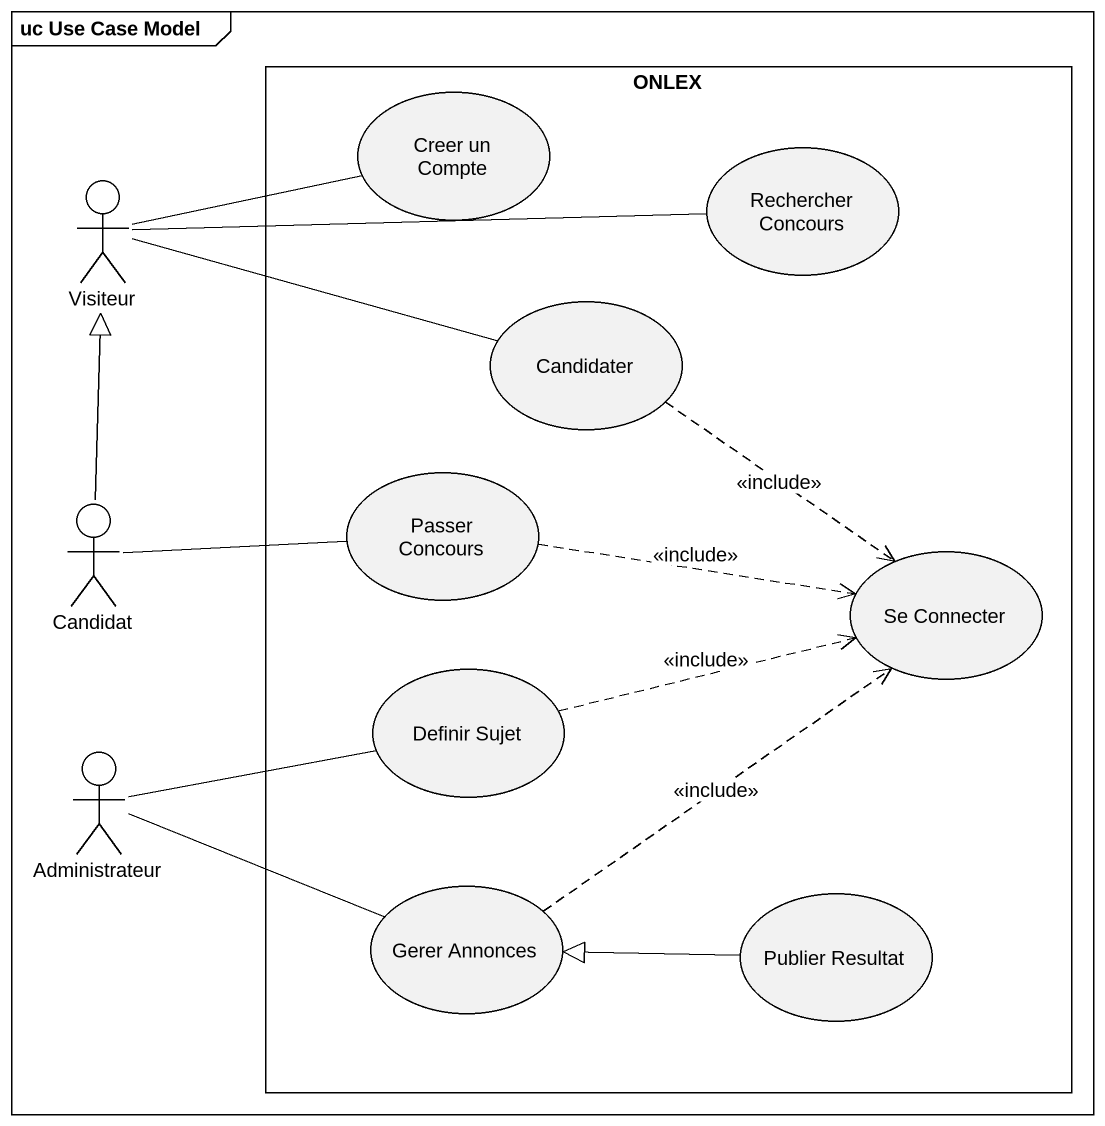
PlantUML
@startuml
mainframe uc Use Case Model
rectangle ONLEX {
  usecase "Creer un Compte" as Creer_un_Compte
  usecase "Rechercher Concours" as Rechercher_Concours
  usecase Candidater
  usecase "Passer Concours" as Passer_Concours
  usecase "Se Connecter" as Se_Connecter
  usecase "Definir Sujet" as Definir_Sujet
  usecase "Gerer Annonces" as Gerer_Annonces
  usecase "Publier Resultat" as Publier_Resultat
}
actor Visiteur
actor Candidat
actor Administrateur
Visiteur -right- Creer_un_Compte
Visiteur -right- Rechercher_Concours
Visiteur -right- Candidater
Candidater ..> Se_Connecter : <<include>>
Candidat -up-|> Visiteur
Candidat -right- Passer_Concours
Passer_Concours .right.> Se_Connecter : <<include>>
Definir_Sujet .right.> Se_Connecter : <<include>>
Administrateur -right- Definir_Sujet
Administrateur -right- Gerer_Annonces
Gerer_Annonces .up.> Se_Connecter : <<include>>
Publier_Resultat -left-|> Gerer_Annonces
@enduml
